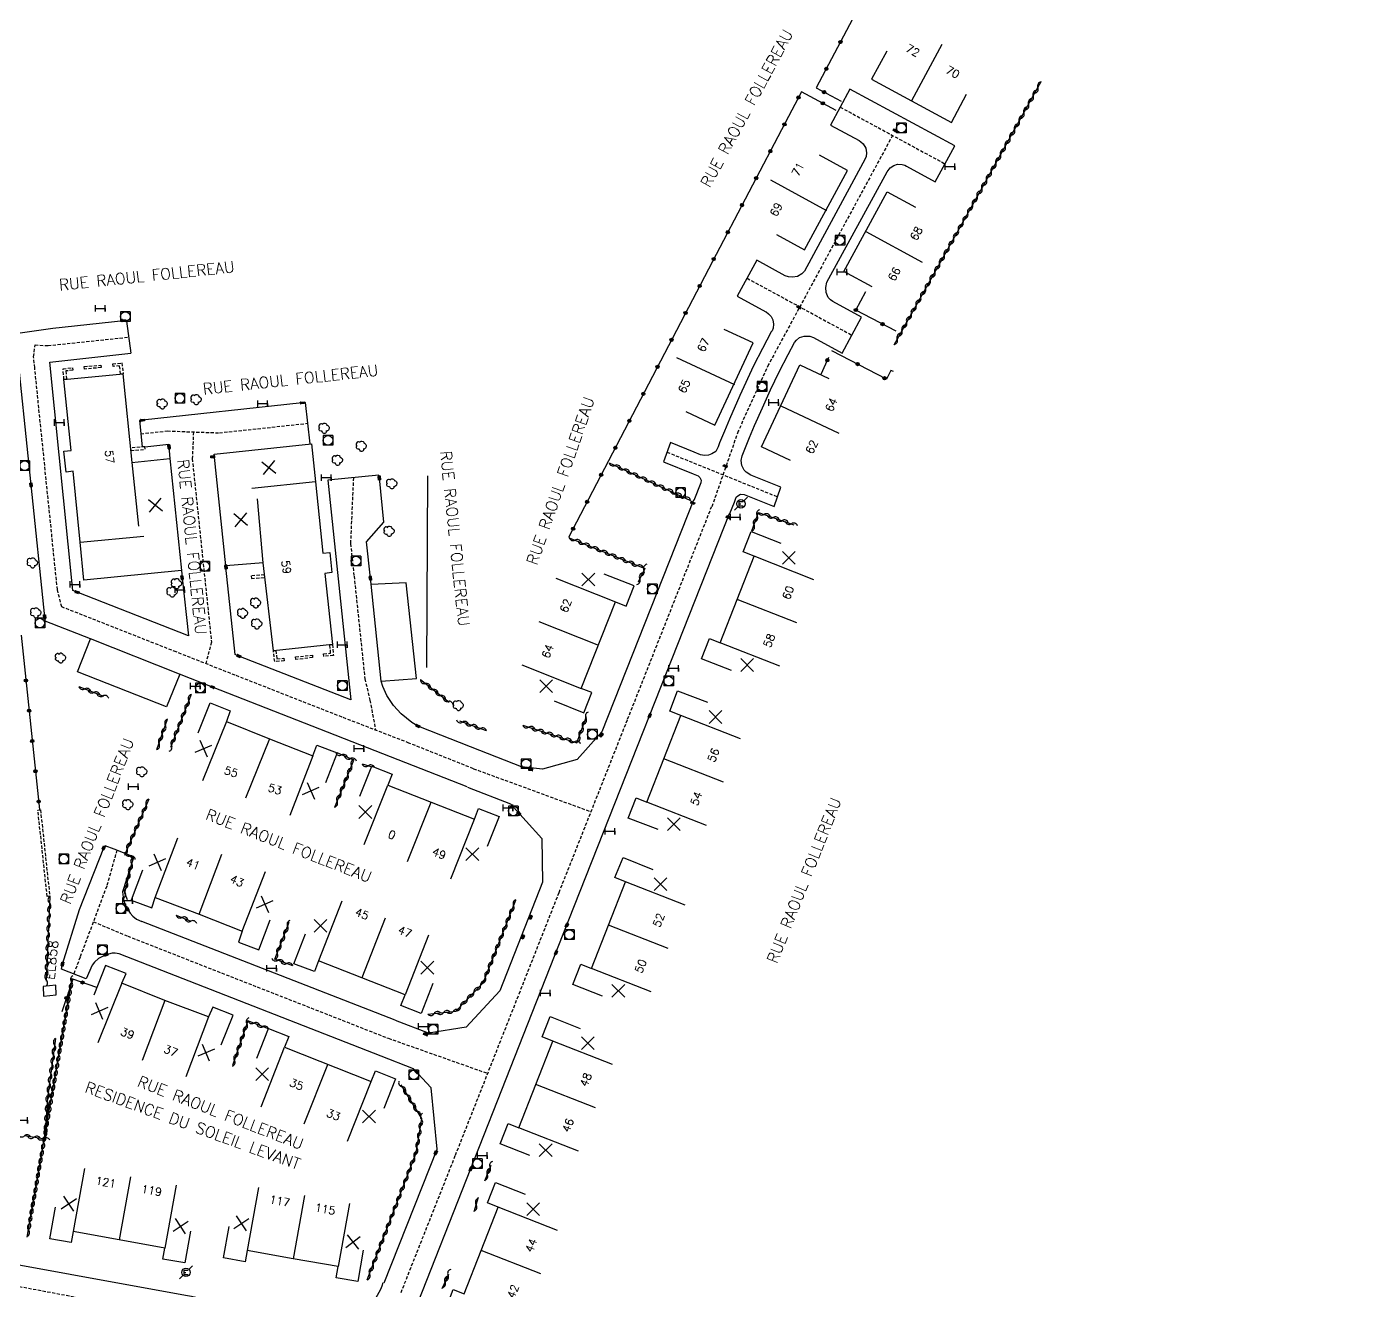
# Model space of a CAD drawing. Header units: millimetres. Extents: x 114000 to 119599, y 120000 to 124063.
# Drawn here: x 114793.5 to 115000, y 120103.7 to 120301.1 of the extents above; entities that cross this region are included whole.
import ezdxf
from ezdxf.enums import TextEntityAlignment as Align

# ---------------------------------------------------------------- set-up
doc = ezdxf.new("R2010")
doc.units = ezdxf.units.MM
doc.linetypes.add('DASHED', pattern=[0.75, 0.5, -0.25])
doc.layers.get('0').update_dxf_attribs({"linetype": 'CONTINUOUS'})
for name, color, linetype in [('W0001', 6, 'DASHED'), ('W0008', 7, 'CONTINUOUS'), ('W0100', 7, 'CONTINUOUS'), ('W0112', 1, 'DASHED'), ('W0300', 7, 'CONTINUOUS'), ('W0302', 3, 'CONTINUOUS'), ('W0310', 3, 'CONTINUOUS'), ('W0322', 7, 'CONTINUOUS'), ('W0400', 7, 'CONTINUOUS'), ('W0420', 7, 'CONTINUOUS'), ('W0471', 7, 'CONTINUOUS'), ('W0984', 7, 'CONTINUOUS'), ('W0989', 7, 'CONTINUOUS'), ('W0991', 7, 'CONTINUOUS'), ('W1102', 7, 'CONTINUOUS'), ('W1474', 7, 'CONTINUOUS')]:
    doc.layers.add(name, color=color, linetype=linetype)
doc.styles.get("Standard").update_dxf_attribs({"font": 'romans.shx', "width": 0.85})

# ---------------------------------------------------------------- blocks, each defined once
blk = doc.blocks.new('t310o')
at = {"color": 0, "linetype": 'Continuous'}
for centre, start, end in [((-0.5, 0.38), 216.8699, 323.1304), ((0.5, -0.37), 36.8699, 143.1303)]:
    blk.add_arc(centre, 0.625, start, end, dxfattribs=at)
blk = doc.blocks.new('t991o')
at = {"color": 0, "linetype": 'Continuous'}
for p, q in [((-1, 1), (1, -1)), ((-1, -1), (1, 1))]:
    blk.add_line(p, q, dxfattribs=at)
blk = doc.blocks.new('T420')
for p, q in [((0.75, 0.75), (-0.75, 0.75)), ((-0.75, 0.75), (-0.75, -0.75)), ((0.75, 0.75), (0.75, -0.75)), ((0.75, -0.75), (-0.75, -0.75))]:
    blk.add_line(p, q)
blk.add_ellipse((0, 0), major_axis=(-0.53, 0.53), ratio=1, start_param=3.926991, end_param=10.210176)
blk = doc.blocks.new('T400')
for p, q in [((-0.15, 0.3), (0.15, 0.3)), ((-0.15, -0.25), (-0.15, 0.3)), ((-0.15, 0.15), (0.15, 0.15)), ((-0.15, 0), (0.15, 0)), ((0.15, 0.3), (0.15, -0.25)), ((-0.15, -0.15), (0.15, -0.15)), ((-0.15, -0.25), (-0.15, -0.3)), ((-0.15, -0.3), (0.15, -0.3)), ((0.15, -0.3), (0.15, -0.25))]:
    blk.add_line(p, q)
blk = doc.blocks.new('T471')
for p, q in [((-0.333334, 0.333334), (-0.333334, -0.333334)), ((-0.333334, 0.333334), (0.333334, 0.333334)), ((-0.333334, 0), (0, 0)), ((0.500001, 0.500001), (1.000002, 1.000002)), ((-0.500001, -0.500001), (-1.000002, -1.000002)), ((-0.333334, -0.333334), (0.333334, -0.333334))]:
    blk.add_line(p, q)
blk.add_ellipse((0, 0), major_axis=(0.471405, 0.471405), ratio=1, start_param=5.4977871438, end_param=11.780972451)
blk = doc.blocks.new('t322o')
at = {"color": 0, "linetype": 'Continuous'}
for radius in [0.25, 0.15]:
    blk.add_circle((0, 0), radius, dxfattribs=at)
blk = doc.blocks.new('T300')
for p, q in [((-0.8, 0.51), (-0.86, 0.34)), ((-0.86, 0.34), (-0.86, 0.17)), ((-0.86, 0.17), (-0.74, 0.06)), ((-0.69, 0.63), (-0.8, 0.51)), ((-0.8, -0.06), (-0.74, 0.06)), ((-0.74, 0.06), (-0.69, 0.11)), ((-0.57, 0.69), (-0.69, 0.63)), ((-0.46, 0.69), (-0.57, 0.69)), ((-0.29, 0.63), (-0.46, 0.69)), ((-0.29, 0.63), (-0.17, 0.74)), ((-0.23, 0.57), (-0.29, 0.63)), ((-0.17, 0.74), (-0.06, 0.8)), ((-0.06, 0.8), (0.06, 0.8)), ((0.06, 0.8), (0.23, 0.74)), ((0.23, 0.74), (0.34, 0.63)), ((0.34, 0.63), (0.4, 0.51)), ((0.46, 0.46), (0.34, 0.46)), ((0.4, 0.51), (0.4, 0.46)), ((0.57, 0.4), (0.46, 0.46)), ((0.57, 0.4), (0.69, 0.29)), ((0.69, 0.29), (0.74, 0.17)), ((0.74, 0.06), (0.69, -0.17)), ((0.74, 0.17), (0.74, 0.06)), ((-0.8, -0.17), (-0.8, -0.06)), ((-0.8, -0.23), (-0.8, -0.17)), ((-0.74, -0.34), (-0.8, -0.23)), ((-0.69, -0.4), (-0.74, -0.34)), ((-0.51, -0.46), (-0.69, -0.4)), ((-0.4, -0.46), (-0.51, -0.46)), ((-0.4, -0.46), (-0.34, -0.46)), ((-0.34, -0.46), (-0.34, -0.4)), ((-0.34, -0.51), (-0.34, -0.46)), ((-0.29, -0.63), (-0.34, -0.51)), ((-0.17, -0.74), (-0.29, -0.63)), ((-0.06, -0.8), (-0.17, -0.74)), ((0.06, -0.8), (-0.06, -0.8)), ((0.17, -0.74), (0.06, -0.8)), ((0.23, -0.69), (0.17, -0.74)), ((0.29, -0.46), (0.23, -0.46)), ((0.29, -0.63), (0.23, -0.69)), ((0.46, -0.4), (0.29, -0.46)), ((0.34, -0.51), (0.29, -0.63)), ((0.34, -0.51), (0.34, -0.46)), ((0.57, -0.34), (0.46, -0.4)), ((0.63, -0.29), (0.57, -0.34)), ((0.69, -0.17), (0.63, -0.29))]:
    blk.add_line(p, q)
blk = doc.blocks.new('T1474')
at = {"color": 0, "linetype": 'Continuous', "flags": 128}
for points in [[(-0.75, -0.5), (-0.75, 0.5)], [(-0.75, 0), (0.75, 0)], [(0.75, 0), (0.75, -0.5), (0.75, 0.5)]]:
    blk.add_lwpolyline(points, dxfattribs=at)

msp = doc.modelspace()

# ---------------------------------------------------------------- linework, layer by layer
at = {"layer": 'W0001'}
for p, q in [((114920.59, 120288.48), (114936.97, 120279.62)), ((114906.06, 120261.75), (114922.41, 120252.87)), ((114893.54, 120234.6), (114910.83, 120227.62)), ((114863.31, 120185.17), (114881.68, 120178.45)), ((114850.03, 120143.07), (114865.55, 120137.58))]:
    msp.add_line(p, q, dxfattribs=at)
for points in [[(114928.78, 120284.05), (114909.41, 120248.28), (114904.66, 120237.86), (114900.54, 120226.02)], [(114863.31, 120185.17), (114853.25, 120189.17), (114842.79, 120193.22), (114826.1, 120199.76), (114816.9, 120203.39), (114801.56, 120209.43), (114799.02, 120210.43), (114798.33, 120213.13), (114794.79, 120247.77), (114794.62, 120249.48), (114794.85, 120251.34), (114796.87, 120251.23), (114809.46, 120252.55)], [(114811.36, 120237.48), (114815.52, 120237.9), (114823.64, 120237.61), (114837.44, 120239.1)], [(114819.58, 120237.76), (114819.4, 120233.56), (114822.4, 120204.91), (114821.5, 120201.57)], [(114844.56, 120230.59), (114844.11, 120220.3), (114844.67, 120215.24), (114846.35, 120199.22), (114847.15, 120195.87), (114848.02, 120191.2)], [(114852.01, 120103.36), (114860.51, 120124.82), (114870.46, 120150.02), (114876.7, 120165.85), (114887.4, 120192.89), (114900.52, 120226.06), (114900.52, 120226.06)], [(114807.63, 120172.47), (114806.03, 120166.8), (114801.87, 120155.73), (114800.9, 120153.13)], [(114803.95, 120161.27), (114809.31, 120159.02), (114849.99, 120143.08)]]:
    msp.add_lwpolyline(points, dxfattribs=at)
at = {"layer": 'W0001', "flags": 128}
msp.add_lwpolyline([(115000, 120031.26), (114920.1, 120055.95), (114846.94, 120090.58), (114837.7, 120094.31), (114815.76, 120099.88), (114733.92, 120115.22), (114725.67, 120117.89), (114709.25, 120123.22), (114647.65, 120158.97), (114548.78, 120218.75), (114530.64, 120233.44), (114519.08, 120249.68), (114548.57, 120231.36), (114548.57, 120231.36)], dxfattribs=at)
at = {"layer": 'W0008'}
msp.add_line((114851.08, 120145.88), (114811.53, 120161.3), dxfattribs=at)
for points in [[(114903.36, 120225), (114904.07, 120226.8), (114904.37, 120227.54), (114904.59, 120227.8), (114905.03, 120228.03), (114905.59, 120227.99), (114910.3, 120226.12), (114911.35, 120229.11), (114907.68, 120230.6), (114906.64, 120231.01), (114905.91, 120231.47), (114905.6, 120231.76), (114905.26, 120232.5), (114905.12, 120233.3), (114905.29, 120234.03), (114906.41, 120236.9), (114907.24, 120238.76), (114908.46, 120241.54), (114909.72, 120244.32), (114911.06, 120247.12), (114912.46, 120249.82), (114913.48, 120251.73), (114913.77, 120252.1), (114914.24, 120252.48), (114914.99, 120252.73), (114915.87, 120252.7), (114916.43, 120252.49), (114920.89, 120250.07), (114923.93, 120255.66), (114919.46, 120258.12), (114919.08, 120258.4), (114918.74, 120258.77), (114918.39, 120259.55), (114918.33, 120260.32), (114918.52, 120261.12), (114927.93, 120278.35), (114928.42, 120278.97), (114929, 120279.38), (114929.55, 120279.54), (114930.28, 120279.5), (114930.67, 120279.43), (114930.95, 120279.25), (114935.45, 120276.82), (114938.5, 120282.42), (114922.11, 120291.28), (114919.06, 120285.68), (114923.54, 120283.24), (114923.82, 120283.07), (114924.2, 120282.73), (114924.59, 120282.08), (114924.73, 120281.35), (114924.68, 120280.75), (114924.51, 120280.4), (114920.97, 120273.83), (114915, 120262.88), (114914.6, 120262.43), (114913.93, 120262.03), (114913.13, 120261.9), (114912.53, 120261.95), (114912.02, 120262.15), (114907.59, 120264.56), (114904.53, 120258.93), (114908.96, 120256.53), (114909.04, 120256.49), (114909.42, 120256.21), (114909.83, 120255.78), (114910.07, 120255.24), (114910.18, 120254.56), (114910.11, 120253.94), (114909.95, 120253.55), (114909.84, 120253.37), (114908.46, 120250.8), (114907.07, 120248.07), (114904.94, 120243.45), (114903.32, 120239.77), (114902.51, 120237.89), (114901.77, 120236.03), (114901.55, 120235.41), (114901.16, 120234.7), (114900.53, 120234.33), (114900.04, 120234.15), (114899.38, 120234.09), (114898.8, 120234.2), (114897.79, 120234.61), (114894.09, 120236.1), (114893, 120233.09), (114897.65, 120231.21), (114898.4, 120230.91), (114898.69, 120230.63), (114898.89, 120230.21), (114898.82, 120229.81), (114897.72, 120227.05)], [(114862.32, 120182.34), (114822.56, 120197.92), (114817.43, 120199.93), (114803.51, 120205.42), (114796.43, 120208.21), (114796.36, 120208.9), (114794.22, 120229.49), (114791.79, 120253.14), (114792.18, 120253.2), (114797.64, 120253.96), (114808.73, 120255.13), (114809.15, 120255.06), (114809.78, 120250.05)], [(114817.7, 120216.13), (114817.82, 120214.98), (114818.79, 120205.9), (114801.41, 120212.73), (114800.75, 120213.01), (114797.15, 120248.65), (114809.79, 120250.05)], [(114837.81, 120235.87), (114837.08, 120242.33), (114836.57, 120242.29), (114811.61, 120239.58), (114811.15, 120239.53), (114811.57, 120235.42)], [(114811.98, 120235.43), (114815.73, 120235.83), (114815.76, 120235.42), (114815.91, 120233.58)], [(114864.3, 120188), (114855.06, 120191.63), (114854.63, 120191.83), (114853.71, 120192.39), (114852.05, 120193.71), (114850.83, 120195.01), (114849.78, 120196.61), (114849.16, 120197.98), (114848.89, 120198.84), (114847.33, 120213.96), (114847.23, 120214.9), (114846.59, 120220.57), (114849.33, 120223.66), (114848.62, 120230.56), (114848.56, 120230.98), (114840.56, 120230.21), (114844.19, 120195.9), (114826.67, 120202.75), (114826.1, 120202.99), (114824.65, 120216.66)], [(114897.69, 120227.09), (114883.38, 120190.91), (114879.53, 120186.59), (114874.12, 120185.08), (114870.8, 120185.47), (114864.3, 120188)], [(114854.67, 120101.86), (114877.35, 120159.32), (114903.33, 120224.99)], [(114848.89, 120198.84), (114854.41, 120199.27), (114852.82, 120214.2), (114847.33, 120213.95)], [(114817.44, 120199.95), (114815.4, 120194.8), (114801.46, 120200.31), (114803.51, 120205.42)], [(114862.37, 120182.3), (114869.08, 120179.68), (114874.02, 120174.24), (114874.1, 120167.45), (114867.43, 120150.5), (114862.2, 120144.83), (114856.29, 120143.87), (114851.15, 120145.86)], [(114848.89, 120140.27), (114807.97, 120156.26), (114807.34, 120156.36), (114806.87, 120156.35), (114806.32, 120156.23), (114805.91, 120156.1), (114805.38, 120155.84), (114804.78, 120155.51), (114804.12, 120154.95), (114803.78, 120154.48), (114802.82, 120152.37), (114798.99, 120153.88), (114799.12, 120154.66), (114801.8, 120163.16), (114805.57, 120172.81), (114805.73, 120173.16), (114807.17, 120172.64), (114808.09, 120172.3), (114810.25, 120171.41), (114808.49, 120165.96), (114808.59, 120165.1), (114808.7, 120164.53), (114809, 120163.69), (114809.26, 120163.24), (114809.72, 120162.61), (114810.11, 120162.16), (114810.71, 120161.69), (114811.53, 120161.3)], [(114849.35, 120104.86), (114857.65, 120125.77), (114856.7, 120135.34), (114853.95, 120138.31), (114848.89, 120140.27)]]:
    msp.add_lwpolyline(points, dxfattribs=at)
at = {"layer": 'W0008', "flags": 128}
msp.add_lwpolyline([(114727.65, 120139.22), (114728.99, 120125.48, 0.1284), (114730.34, 120121.57, 0.136), (114733.89, 120118.94, 0.0411), (114739.41, 120117.45), (114741.06, 120117.05), (114764.8, 120112.67), (114818.32, 120102.96, -0.0177), (114825.85, 120101.27, -0.0061), (114837.78, 120098.01, 0.0885), (114842.8, 120098.19, 0.1355), (114846.78, 120100.74, 0.0911), (114849.04, 120104.41), (114849.24, 120104.92)], format="xyb", dxfattribs=at)
at = {"layer": 'W0100'}
for points in [[(114927.86, 120297.22), (114925.49, 120292.82), (114931.72, 120289.46), (114937.96, 120286.09), (114940.33, 120290.49)], [(114910.64, 120268.58), (114915.04, 120266.19), (114921.76, 120278.59), (114917.37, 120280.97)], [(114925.57, 120260.42), (114921.18, 120262.81), (114927.95, 120275.26), (114932.34, 120272.87)], [(114896.48, 120240.92), (114901.02, 120238.81), (114906.99, 120251.64), (114902.46, 120253.75)], [(114912.85, 120233.31), (114908.32, 120235.43), (114914.29, 120248.21), (114918.82, 120246.1)], [(114808.55, 120246.84), (114809.97, 120232.99), (114815.9, 120233.59), (114817.7, 120216.13), (114802.48, 120214.61), (114801.91, 120220.52), (114800.78, 120231.63), (114799.68, 120231.49), (114799.34, 120234.77), (114800.47, 120234.85), (114799.36, 120245.94), (114808.61, 120246.84)], [(114838, 120235.89), (114838.63, 120229.95), (114839.77, 120218.84), (114840.89, 120218.93), (114841.22, 120215.78), (114840.13, 120215.65), (114841.29, 120204.56), (114832.07, 120203.57), (114830.45, 120217.32), (114824.65, 120216.82), (114822.81, 120234.26), (114838.01, 120235.89)], [(114903.6, 120200.51), (114898.94, 120202.32), (114900.18, 120205.48), (114901.85, 120204.81), (114907.17, 120218.34), (114905.45, 120219.03), (114906.67, 120222.2), (114911.33, 120220.4)], [(114875.92, 120195.75), (114880.57, 120193.91), (114881.81, 120197.06), (114880.15, 120197.71), (114885.5, 120211.22), (114887.16, 120210.57), (114888.4, 120213.71), (114883.75, 120215.55)], [(114892.15, 120175.65), (114887.49, 120177.46), (114888.72, 120180.62), (114890.4, 120179.95), (114895.71, 120193.48), (114893.99, 120194.17), (114895.21, 120197.33), (114899.88, 120195.53)], [(114820.34, 120190.78), (114822.2, 120195.43), (114825.32, 120194.18), (114824.73, 120192.54), (114831.46, 120189.83), (114838.25, 120187.19), (114838.88, 120188.84), (114842.02, 120187.62), (114840.2, 120182.96)], [(114845.59, 120180.9), (114847.43, 120185.55), (114850.61, 120184.29), (114849.95, 120182.62), (114863.46, 120177.28), (114864.12, 120178.95), (114867.31, 120177.69), (114865.48, 120173.04)], [(114883.47, 120149.64), (114878.82, 120151.49), (114880.09, 120154.65), (114881.76, 120153.99), (114887.08, 120167.51), (114885.42, 120168.17), (114886.68, 120171.32), (114891.32, 120169.45)], [(114811.65, 120169.31), (114809.88, 120164.63), (114813.08, 120163.42), (114813.62, 120165.04), (114820.46, 120162.45), (114827.21, 120159.8), (114826.61, 120158.1), (114829.79, 120156.88), (114831.59, 120161.54)], [(114856.98, 120151.62), (114855.16, 120146.96), (114852, 120148.19), (114852.66, 120149.87), (114839.12, 120155.15), (114838.47, 120153.48), (114835.28, 120154.72), (114837.1, 120159.38)], [(114823.9, 120142.03), (114825.79, 120146.66), (114822.62, 120147.95), (114821.93, 120146.4), (114815.1, 120148.96), (114808.38, 120151.65), (114809.06, 120153.2), (114805.84, 120154.46), (114804.01, 120149.81)], [(114872.11, 120124.75), (114867.47, 120126.6), (114868.73, 120129.77), (114870.41, 120129.1), (114875.72, 120142.63), (114874.05, 120143.29), (114875.32, 120146.47), (114879.96, 120144.62)], [(114829.47, 120139.96), (114831.32, 120144.6), (114834.49, 120143.34), (114833.83, 120141.67), (114847.34, 120136.32), (114848, 120137.99), (114851.16, 120136.74), (114849.32, 120132.09)], [(114863.6, 120098.85), (114858.94, 120100.67), (114860.17, 120103.84), (114861.85, 120103.19), (114867.16, 120116.72), (114865.5, 120117.38), (114866.76, 120120.56), (114871.41, 120118.71)]]:
    msp.add_lwpolyline(points, dxfattribs=at)
at = {"layer": 'W0100', "flags": 128}
for points in [[(114798.16, 120149.83), (114798.09, 120151.35), (114796.1, 120151.15), (114796.16, 120149.63), (114798.16, 120149.83), (114798.16, 120149.83)], [(114819.12, 120112.93), (114818.23, 120108.01), (114814.81, 120108.6), (114815.11, 120110.29), (114807.98, 120111.58), (114800.79, 120112.88), (114800.48, 120111.17), (114797.14, 120111.77), (114798.03, 120116.69), (114798.03, 120116.69)], [(114846.11, 120109.99), (114845.24, 120105.07), (114841.88, 120105.65), (114842.19, 120107.41), (114835.18, 120108.65), (114827.98, 120109.92), (114827.67, 120108.18), (114824.3, 120108.78), (114825.17, 120113.7), (114825.17, 120113.7)]]:
    msp.add_lwpolyline(points, dxfattribs=at)
at = {"layer": 'W0112'}
for p, q in [((114799.22, 120247.63), (114800.7, 120247.78)), ((114799.36, 120245.94), (114799.22, 120247.63)), ((114802.52, 120247.96), (114805.13, 120248.18)), ((114805.13, 120248.18), (114805.17, 120247.79)), ((114806.99, 120248.38), (114808.39, 120248.52)), ((114808.39, 120248.52), (114808.61, 120246.84)), ((114811.99, 120235.45), (114809.77, 120235.23)), ((114809.77, 120235.23), (114809.81, 120234.83)), ((114828.64, 120214.87), (114830.71, 120215.04)), ((114830.71, 120215.04), (114830.68, 120215.44)), ((114841.29, 120204.56), (114841.44, 120202.86)), ((114832.27, 120201.88), (114832.07, 120203.57)), ((114833.76, 120202.01), (114832.27, 120201.88)), ((114835.58, 120202.21), (114835.54, 120202.61)), ((114838.2, 120202.52), (114835.58, 120202.21)), ((114841.44, 120202.86), (114839.95, 120202.7)), ((114795.69, 120178.74), (114797.14, 120165.26)), ((114797.14, 120165.26), (114796.74, 120165.22))]:
    msp.add_line(p, q, dxfattribs=at)
for points in [[(114799.65, 120247.27), (114799.75, 120245.97), (114799.36, 120245.94)], [(114800.7, 120247.78), (114800.74, 120247.38), (114799.65, 120247.27)], [(114805.17, 120247.79), (114802.56, 120247.57), (114802.52, 120247.96)], [(114808.05, 120248.08), (114807.03, 120247.99), (114806.99, 120248.38)], [(114808.61, 120246.84), (114808.21, 120246.79), (114808.05, 120248.08)], [(114809.81, 120234.83), (114812.02, 120235.05), (114811.99, 120235.45)], [(114830.68, 120215.44), (114828.61, 120215.27), (114828.64, 120214.87)], [(114841.01, 120203.21), (114840.89, 120204.52), (114841.29, 120204.56)], [(114832.07, 120203.57), (114832.46, 120203.62), (114832.62, 120202.32)], [(114832.62, 120202.32), (114833.72, 120202.41), (114833.76, 120202.01)], [(114835.54, 120202.61), (114838.16, 120202.91), (114838.2, 120202.52)], [(114839.95, 120202.7), (114839.91, 120203.1), (114841.01, 120203.21)], [(114796.74, 120165.22), (114795.29, 120178.7), (114795.69, 120178.74)]]:
    msp.add_lwpolyline(points, dxfattribs=at)
at = {"layer": 'W0302'}
msp.add_line((114856.06, 120200.99), (114856.21, 120230.9), dxfattribs=at)
at = {"layer": 'W0310'}
for p, q in [((114884.52, 120232.93), (114897.22, 120227.07)), ((114801.69, 120197.98), (114805.56, 120196.47)), ((114855.03, 120199.07), (114859.55, 120195.53)), ((114819.21, 120196.74), (114816, 120188.45)), ((114813.88, 120188.16), (114815.54, 120192.9)), ((114865.38, 120191.1), (114861.19, 120192.6)), ((114845.93, 120185.9), (114847.49, 120185.47)), ((114797.13, 120165.19), (114796.56, 120151.97)), ((114816.87, 120162.32), (114819.2, 120161.34)), ((114793.62, 120112), (114800.66, 120152.4)), ((114866.03, 120123.18), (114865.02, 120120.77)), ((114864.06, 120118.19), (114863.4, 120115.99)), ((114859.4, 120106.18), (114858.38, 120103.97))]:
    msp.add_line(p, q, dxfattribs=at)
for points in [[(114951.96, 120292.41), (114943.31, 120276.88), (114942.25, 120274.99), (114928.96, 120251.3)], [(114906.79, 120222.31), (114907.83, 120225.19), (114913.38, 120223.27)], [(114878.26, 120221.24), (114890.06, 120216.42), (114889.02, 120214.29)], [(114871.01, 120191.94), (114879.49, 120189.23), (114881, 120193.34)], [(114841.65, 120179.16), (114844.63, 120186.52), (114842.02, 120187.62)], [(114812.61, 120180.42), (114808.96, 120172.03), (114810.12, 120171.22), (114808.81, 120165.78), (114809.24, 120164.74)], [(114856.18, 120146.81), (114860.57, 120147.31), (114864.82, 120151.72), (114869.92, 120164.62)], [(114835.1, 120154.4), (114832.29, 120155.42), (114834.55, 120161.18)], [(114831.33, 120144.52), (114828.1, 120145.81), (114825.7, 120138.84)], [(114798.02, 120143.02), (114796.78, 120133.77), (114796.38, 120127.34), (114793.2, 120127.84)], [(114846.74, 120105.35), (114854.36, 120125.2), (114855.24, 120130.52), (114852.03, 120135.81)]]:
    msp.add_lwpolyline(points, dxfattribs=at)
at = {"layer": 'W0322'}
for p, q in [((114917.61, 120246.79), (114918.81, 120249.43)), ((114792.67, 120206.03), (114795.53, 120178.79))]:
    msp.add_line(p, q, dxfattribs=at)
for points in [[(114923.96, 120304.95), (114916.87, 120291.48), (114920.76, 120289.39)], [(114919.99, 120287.96), (114914.53, 120290.84), (114912.01, 120286.02), (114900.64, 120264.37), (114878.17, 120221.28)], [(114929.32, 120253.49), (114923.02, 120256.79), (114924.6, 120259.68)], [(114928.95, 120247.18), (114928.52, 120247.37), (114927.84, 120245.98), (114919.3, 120250.43)], [(114804.51, 120151.01), (114800.72, 120152.31), (114799.05, 120147.2)]]:
    msp.add_lwpolyline(points, dxfattribs=at)
at = {"layer": 'W1102'}
for p, q in [((114936.47, 120298.26), (114931.72, 120289.46)), ((114909.69, 120277.1), (114918.48, 120272.33)), ((114933.43, 120264.19), (114924.65, 120268.98)), ((114895.02, 120249.38), (114904.08, 120245.16)), ((114920.45, 120237.53), (114911.38, 120241.76)), ((114809.97, 120232.99), (114810.98, 120223.04)), ((114838.63, 120229.95), (114828.68, 120228.9)), ((114830.45, 120217.32), (114829.59, 120227.28)), ((114801.91, 120220.52), (114811.86, 120221.49)), ((114916.48, 120214.68), (114907.17, 120218.34)), ((114876.2, 120214.9), (114885.5, 120211.22)), ((114913.82, 120207.92), (114904.51, 120211.58)), ((114873.53, 120208.15), (114882.83, 120204.47)), ((114911.16, 120201.16), (114901.85, 120204.81)), ((114870.86, 120201.39), (114880.15, 120197.71)), ((114824.73, 120192.54), (114820.99, 120183.27)), ((114905.02, 120189.82), (114895.71, 120193.48)), ((114831.46, 120189.83), (114827.73, 120180.55)), ((114838.25, 120187.19), (114834.62, 120177.87)), ((114902.36, 120183.06), (114893.06, 120186.72)), ((114846.27, 120173.32), (114849.95, 120182.62)), ((114853.03, 120170.65), (114856.7, 120179.95)), ((114899.71, 120176.3), (114890.4, 120179.95)), ((114859.78, 120167.98), (114863.46, 120177.28)), ((114813.62, 120165.04), (114817.17, 120174.39)), ((114820.46, 120162.45), (114824, 120171.8)), ((114827.21, 120159.8), (114830.86, 120169.12)), ((114896.39, 120163.85), (114887.08, 120167.51)), ((114842.76, 120164.47), (114839.12, 120155.15)), ((114849.53, 120161.82), (114845.89, 120152.51)), ((114893.73, 120157.09), (114884.42, 120160.75)), ((114856.29, 120159.18), (114852.66, 120149.87)), ((114891.07, 120150.33), (114881.76, 120153.99)), ((114808.38, 120151.65), (114804.67, 120142.36)), ((114815.1, 120148.96), (114811.59, 120139.6)), ((114821.93, 120146.4), (114818.41, 120137.03)), ((114885.03, 120138.97), (114875.72, 120142.63)), ((114830.15, 120132.37), (114833.83, 120141.67)), ((114836.9, 120129.7), (114840.59, 120138.99)), ((114843.65, 120127.02), (114847.34, 120136.32)), ((114882.37, 120132.21), (114873.06, 120135.87)), ((114879.71, 120125.45), (114870.41, 120129.1)), ((114802.57, 120122.72), (114800.79, 120112.88)), ((114809.76, 120121.42), (114807.98, 120111.58)), ((114816.89, 120120.13), (114815.11, 120110.29)), ((114829.76, 120119.76), (114827.98, 120109.92)), ((114836.92, 120118.5), (114835.18, 120108.65)), ((114843.97, 120117.25), (114842.19, 120107.41)), ((114876.47, 120113.06), (114867.16, 120116.72)), ((114873.82, 120106.3), (114864.51, 120109.95))]:
    msp.add_line(p, q, dxfattribs=at)

# ---------------------------------------------------------------- block references
at = {"layer": 'W0300'}
for p in [(114820.03, 120242.79), (114814.74, 120242.11), (114840.03, 120238.31), (114845.84, 120235.51), (114842.1, 120233.31), (114850.6, 120229.65), (114850.17, 120222.22), (114794.47, 120217.3), (114816.96, 120214.05), (114816.28, 120212.74), (114795, 120209.49), (114827.3, 120209.41), (114829.33, 120211.04), (114829.5, 120207.77), (114798.86, 120202.44), (114860.99, 120195.02), (114811.55, 120184.67), (114809.37, 120179.54)]:
    msp.add_blockref('T300', p, dxfattribs=at)
at = {"layer": 'W0310'}
for p, rotation in [((114950.74, 120290.23), 240.9054100967637), ((114951.48, 120291.54), 240.9054100967637), ((114949.29, 120287.61), 240.9054100967637), ((114950.02, 120288.92), 240.9054100967637), ((114948.56, 120286.3), 240.9054100967637), ((114947.1, 120283.68), 240.9054100967637), ((114947.83, 120284.99), 240.9054100967637), ((114946.37, 120282.37), 240.9054100967637), ((114944.91, 120279.74), 240.9054100967637), ((114945.64, 120281.05), 240.9054100967637), ((114944.18, 120278.43), 240.9054100967637), ((114942.72, 120275.82), 240.6451241514781), ((114943.45, 120277.12), 240.9054100967637), ((114941.25, 120273.2), 240.6941030751788), ((114941.98, 120274.51), 240.6941030751788), ((114940.51, 120271.89), 240.6941030751788), ((114939.05, 120269.27), 240.6941030751788), ((114939.78, 120270.58), 240.6941030751788), ((114938.31, 120267.97), 240.6941030751788), ((114936.84, 120265.35), 240.6941030751788), ((114937.58, 120266.66), 240.6941030751788), ((114936.11, 120264.04), 240.6941030751788), ((114934.64, 120261.43), 240.6941030751788), ((114935.38, 120262.74), 240.6941030751788), ((114933.17, 120258.81), 240.6941030751788), ((114933.91, 120260.12), 240.6941030751788), ((114932.44, 120257.5), 240.6941030751788), ((114930.97, 120254.89), 240.6941030751788), ((114931.7, 120256.2), 240.6941030751788), ((114930.24, 120253.58), 240.6941030751788), ((114929.5, 120252.27), 240.6941030751788), ((114885.42, 120232.51), 335.2424503594409), ((114886.79, 120231.88), 335.2424503594409), ((114888.15, 120231.26), 335.2424503594409), ((114889.51, 120230.63), 335.2424503594409), ((114890.87, 120230), 335.2424503594409), ((114892.24, 120229.37), 335.2424503594409), ((114893.6, 120228.74), 335.2424503594409), ((114894.96, 120228.12), 335.2424503594409), ((114896.32, 120227.49), 335.2424503594409), ((114907.64, 120224.66), 70.06957199562177), ((114908.72, 120224.88), 340.89479383177), ((114910.13, 120224.39), 340.89479383177), ((114907.13, 120223.25), 70.06957199562177), ((114911.55, 120223.9), 340.89479383177), ((114912.97, 120223.41), 340.89479383177), ((114879.19, 120220.86), 337.7776571469373), ((114880.58, 120220.29), 337.7776571469373), ((114881.97, 120219.73), 337.7776571469373), ((114883.36, 120219.16), 337.7776571469373), ((114884.74, 120218.59), 337.7776571469373), ((114886.13, 120218.02), 337.7776571469373), ((114887.52, 120217.46), 337.7776571469373), ((114888.91, 120216.89), 337.7776571469373), ((114889.94, 120216.19), 244.051122911516), ((114889.29, 120214.84), 244.051122911516), ((114802.62, 120197.62), 338.6924540260163), ((114855.82, 120198.45), 321.9620561543765), ((114857, 120197.52), 321.9620561543765), ((114804.02, 120197.07), 338.6924540260163), ((114805.41, 120196.52), 338.6924540260163), ((114818.85, 120195.81), 248.8269255432151), ((114858.18, 120196.6), 321.9620561543765), ((114859.36, 120195.68), 321.9620561543765), ((114817.77, 120193.01), 248.8269255432151), ((114818.31, 120194.41), 248.8269255432151), ((114880.9, 120193.07), 69.86708662926038), ((114814.7, 120190.52), 70.7066296863451), ((114815.2, 120191.93), 70.7066296863451), ((114817.22, 120191.61), 248.8269255432151), ((114861.61, 120192.45), 160.2811530927414), ((114863.02, 120191.95), 160.2811530927414), ((114864.43, 120191.44), 160.2811530927414), ((114871.96, 120191.64), 342.2892267965138), ((114873.39, 120191.18), 342.2892267965138), ((114880.39, 120191.67), 69.86708662926038), ((114814.21, 120189.1), 70.7066296863451), ((114816.14, 120188.82), 248.8269255432151), ((114816.68, 120190.22), 248.8269255432151), ((114874.82, 120190.73), 342.2892267965138), ((114876.25, 120190.27), 342.2892267965138), ((114877.68, 120189.81), 342.2892267965138), ((114879.1, 120189.36), 342.2892267965138), ((114879.87, 120190.26), 69.86708662926038), ((114842.73, 120187.32), 157.2804937093085), ((114844.11, 120186.74), 157.2804937093085), ((114843.71, 120184.26), 67.96290746267144), ((114844.27, 120185.65), 67.96290746267144), ((114846.9, 120185.63), 344.3714321691658), ((114843.15, 120182.87), 67.96290746267144), ((114842.59, 120181.48), 67.96290746267144), ((114811.62, 120178.13), 246.4553496274214), ((114812.21, 120179.5), 246.4553496274214), ((114842.02, 120180.09), 67.96290746267144), ((114811.02, 120176.75), 246.4553496274214), ((114809.82, 120174), 246.4553496274214), ((114810.42, 120175.38), 246.4553496274214), ((114809.22, 120172.63), 246.4553496274214), ((114809.66, 120171.54), 325.0574869643157), ((114809.91, 120170.31), 256.4330356168839), ((114809.55, 120168.86), 256.4330356168839), ((114808.85, 120165.94), 256.4330356168839), ((114809.2, 120167.4), 256.4330356168839), ((114797.08, 120164.2), 267.566006048072), ((114869.59, 120163.77), 68.4272387209412), ((114797.02, 120162.7), 267.566006048072), ((114869.03, 120162.37), 68.4272387209412), ((114796.89, 120159.7), 267.566006048072), ((114796.96, 120161.2), 267.566006048072), ((114817.79, 120161.93), 337.2599290537659), ((114819.18, 120161.35), 337.2599290537659), ((114834.3, 120160.54), 68.55600634683611), ((114867.93, 120159.58), 68.4272387209412), ((114868.48, 120160.98), 68.4272387209412), ((114796.83, 120158.2), 267.566006048072), ((114833.21, 120157.75), 68.55600634683611), ((114833.76, 120159.15), 68.55600634683611), ((114867.38, 120158.19), 68.4272387209412), ((114796.76, 120156.7), 267.566006048072), ((114832.66, 120156.36), 68.55600634683611), ((114866.28, 120155.4), 68.4272387209412), ((114866.83, 120156.79), 68.4272387209412), ((114796.64, 120153.7), 267.566006048072), ((114796.7, 120155.2), 267.566006048072), ((114832.75, 120155.25), 160.0020541696006), ((114834.16, 120154.74), 160.0020541696006), ((114865.73, 120154), 68.4272387209412), ((114796.57, 120152.21), 267.566006048072), ((114800.56, 120151.82), 80.11638174089973), ((114865.17, 120152.61), 68.4272387209412), ((114800.16, 120149.55), 80.11638174089973), ((114800.36, 120150.69), 80.11638174089973), ((114863.4, 120150.25), 46.03164651672457), ((114864.44, 120151.33), 46.03164651672457), ((114799.77, 120147.27), 80.11638174089973), ((114799.96, 120148.41), 80.11638174089973), ((114861.32, 120148.09), 46.03164651672457), ((114862.36, 120149.17), 46.03164651672457), ((114799.57, 120146.13), 80.11638174089973), ((114827.93, 120145.32), 251.0493673117091), ((114829.01, 120145.45), 158.1466679431546), ((114857.17, 120146.92), 6.570598615263544), ((114858.66, 120147.09), 6.570598615263544), ((114860.15, 120147.27), 6.570598615263544), ((114799.17, 120143.86), 80.11638174089973), ((114799.37, 120145), 80.11638174089973), ((114827.44, 120143.91), 251.0493673117091), ((114830.4, 120144.89), 158.1466679431546), ((114797.88, 120142.03), 262.3708704729816), ((114798.77, 120141.58), 80.11638174089973), ((114798.97, 120142.72), 80.11638174089973), ((114826.47, 120141.07), 251.0493673117091), ((114826.96, 120142.49), 251.0493673117091), ((114797.49, 120139.06), 262.3708704729816), ((114797.68, 120140.55), 262.3708704729816), ((114798.38, 120139.31), 80.11638174089973), ((114798.58, 120140.44), 80.11638174089973), ((114825.98, 120139.65), 251.0493673117091), ((114797.29, 120137.57), 262.3708704729816), ((114797.98, 120137.03), 80.11638174089973), ((114798.18, 120138.17), 80.11638174089973), ((114797.09, 120136.09), 262.3708704729816), ((114797.58, 120134.76), 80.11638174089973), ((114797.78, 120135.89), 80.11638174089973), ((114852.2, 120135.52), 121.3193785433045), ((114796.74, 120133.11), 266.4607126183703), ((114796.89, 120134.6), 262.3708704729816), ((114797.39, 120133.62), 80.11638174089973), ((114852.98, 120134.24), 121.3193785433045), ((114853.76, 120132.96), 121.3193785433045), ((114796.64, 120131.61), 266.4607126183703), ((114796.99, 120131.34), 80.11638174089973), ((114797.19, 120132.48), 80.11638174089973), ((114854.54, 120131.67), 121.3193785433045), ((114796.46, 120128.62), 266.4607126183703), ((114796.59, 120129.07), 80.11638174089973), ((114796.55, 120130.11), 266.4607126183703), ((114796.79, 120130.2), 80.11638174089973), ((114854.97, 120128.89), 80.55860016936525), ((114855.22, 120130.37), 80.55860016936525), ((114793.2, 120127.84), 171.0524096375748), ((114794.68, 120127.61), 171.0524096375748), ((114796.16, 120127.37), 171.0524096375748), ((114796.2, 120126.79), 80.11638174089973), ((114796.39, 120127.93), 80.11638174089973), ((114854.73, 120127.41), 80.55860016936525), ((114795.8, 120124.51), 80.11638174089973), ((114796, 120125.65), 80.11638174089973), ((114854.09, 120124.49), 69.00480339072432), ((114854.48, 120125.93), 80.55860016936525), ((114795.6, 120123.38), 80.11638174089973), ((114853.55, 120123.09), 69.00480339072432), ((114865.91, 120122.9), 247.2466050960704), ((114795.21, 120121.1), 80.11638174089973), ((114795.4, 120122.24), 80.11638174089973), ((114852.48, 120120.29), 69.00480339072432), ((114853.01, 120121.69), 69.00480339072432), ((114865.47, 120121.84), 247.2466050960704), ((114794.81, 120118.83), 80.11638174089973), ((114795.01, 120119.96), 80.11638174089973), ((114851.94, 120118.89), 69.00480339072432), ((114794.41, 120116.55), 80.11638174089973), ((114794.61, 120117.69), 80.11638174089973), ((114851.4, 120117.49), 69.00480339072432), ((114863.73, 120117.09), 253.216372533544), ((114794.02, 120114.27), 80.11638174089973), ((114794.21, 120115.41), 80.11638174089973), ((114850.33, 120114.69), 69.00480339072432), ((114850.86, 120116.09), 69.00480339072432), ((114793.82, 120113.14), 80.11638174089973), ((114849.79, 120113.29), 69.00480339072432), ((114848.71, 120110.49), 69.00480339072432), ((114849.25, 120111.89), 69.00480339072432), ((114848.18, 120109.09), 69.00480339072432), ((114847.1, 120106.29), 69.00480339072432), ((114847.64, 120107.69), 69.00480339072432), ((114859.35, 120106.07), 245.222229691479), ((114858.87, 120105.02), 245.222229691479)]:
    msp.add_blockref('t310o', p, dxfattribs=dict(at, rotation=rotation))
at = {"layer": 'W0322'}
for p, rotation in [((114920.64, 120298.65), 242.2360663696437), ((114918.43, 120294.45), 242.2360663696437), ((114918.09, 120290.82), 331.7634119731296), ((114914.09, 120289.99), 242.4113775244361), ((114917.88, 120289.07), 152.1432169347402), ((114911.89, 120285.78), 242.2888161706992), ((114909.68, 120281.58), 242.2888161706992), ((114907.47, 120277.37), 242.2888161706992), ((114905.26, 120273.17), 242.2888161706992), ((114903.05, 120268.96), 242.2888161706992), ((114900.84, 120264.76), 242.2888161706992), ((114898.65, 120260.54), 242.4595915984491), ((114896.45, 120256.33), 242.4595915984491), ((114923.03, 120256.8), 61.46019162775476), ((114927.22, 120254.59), 152.3749804723825), ((114894.25, 120252.12), 242.4595915984491), ((114892.06, 120247.91), 242.4595915984491), ((114918.59, 120248.95), 65.54127312750725), ((114923.32, 120248.34), 152.4424060992848), ((114927.53, 120246.14), 152.4424060992848), ((114889.86, 120243.7), 242.4595915984491), ((114887.66, 120239.49), 242.4595915984491), ((114885.47, 120235.27), 242.4595915984491), ((114883.27, 120231.06), 242.4595915984491), ((114881.08, 120226.85), 242.4595915984491), ((114878.88, 120222.64), 242.4595915984491), ((114793.41, 120198.94), 275.9980572249398), ((114793.91, 120194.22), 275.9980572249398), ((114794.4, 120189.49), 275.9980572249398), ((114794.9, 120184.77), 275.9980572249398), ((114795.4, 120180.04), 275.9980572249398), ((114802.26, 120151.78), 161.0902894481395), ((114799.75, 120149.35), 251.9388167168814)]:
    msp.add_blockref('t322o', p, dxfattribs=dict(at, rotation=rotation))
at = {"layer": 'W0400'}
for p, rotation in [((114929.2, 120284.79), 61.77559121729838), ((114914.18, 120257.21), 60.46962844294358), ((114808.73, 120255.13), 263.1865568373797), ((114836.57, 120242.29), 275.3856431236725), ((114811.61, 120239.58), 276.1941990012865), ((114815.76, 120235.42), 4.309486757378735), ((114822.62, 120233.87), 90), ((114848.62, 120230.56), 185.9417215243863), ((114902.67, 120232.43), 68.80606535923859), ((114794.22, 120229.49), 5.92990709656018), ((114897.57, 120226.66), 248.3394453478412), ((114903.14, 120224.44), 68.43704802317782), ((114824.65, 120216.66), 186.0439329690518), ((114817.82, 120214.98), 5.982765310450712), ((114847.23, 120214.9), 186.0651181125209), ((114801.41, 120212.73), 248.5465432343607), ((114796.36, 120208.9), 5.729575015756411), ((114826.67, 120202.75), 248.6445446090348), ((114822.56, 120197.92), 68.59182782828843), ((114890.85, 120193.43), 157.9842117474588), ((114854.63, 120191.83), 245.4162728728438), ((114883.31, 120190.39), 138.8252689309065), ((114872.26, 120185), 83.70703849835635), ((114870.41, 120178.2), 41.47664621231782), ((114805.57, 120172.81), 338.6795234239998), ((114809.26, 120163.24), 210.7431175139692), ((114872.26, 120161.95), 158.3787344787296), ((114877.91, 120160.73), 158.4413583404923), ((114871.06, 120158.89), 158.0586768990171), ((114876.21, 120156.43), 158.4465111144879), ((114799.12, 120154.66), 350.4333731324431), ((114805.91, 120156.1), 108.6676452576535), ((114855.87, 120143.7), 69.07853274380238), ((114854.4, 120137.83), 42.69471645390108), ((114857.43, 120125.22), 337.852569990748), ((114862.88, 120122.66), 157.9407611470899)]:
    msp.add_blockref('T400', p, dxfattribs=dict(at, rotation=rotation))
at = {"layer": 'W0420'}
for p in [(114930.15, 120285.21), (114920.55, 120267.69), (114808.95, 120255.77), (114908.38, 120244.9), (114908.37, 120244.79), (114817.46, 120243.01), (114840.6, 120236.43), (114793.23, 120232.49), (114895.66, 120228.28), (114844.96, 120217.6), (114821.36, 120216.76), (114891.27, 120213.23), (114795.6, 120207.9), (114820.64, 120197.77), (114842.85, 120198.14), (114893.81, 120198.84), (114881.88, 120190.52), (114871.54, 120185.93), (114869.54, 120178.57), (114799.34, 120171.06), (114808.24, 120163.31), (114878.3, 120159.24), (114805.37, 120156.88), (114857.03, 120144.47), (114854, 120137.36), (114863.94, 120123.48)]:
    msp.add_blockref('T420', p, dxfattribs=at)
at = {"layer": 'W0471'}
for p in [(114905.1, 120226.54), (114818.42, 120106.52)]:
    msp.add_blockref('T471', p, dxfattribs=at)
at = {"layer": 'W0991'}
for p, rotation in [((114831.35, 120232.19), 276.0044812371665), ((114813.64, 120226.32), 5.778901194675919), ((114826.95, 120224.04), 184.9147080992915), ((114912.59, 120218.1), 90), ((114881.27, 120214.71), 90), ((114906.08, 120201.36), 90), ((114874.68, 120198.06), 90), ((114901.13, 120193.23), 90), ((114821.16, 120188.3), 338.2349065600063), ((114837.9, 120181.71), 338.7013229804643), ((114846.44, 120178.41), 90), ((114894.62, 120176.5), 90), ((114813.96, 120170.57), 339.2580592406825), ((114863.14, 120171.81), 90), ((114892.54, 120167.13), 90), ((114830.73, 120164.02), 338.8472881202892), ((114839.42, 120160.62), 90), ((114856.12, 120154.09), 90), ((114885.95, 120150.48), 90), ((114804.89, 120147.32), 158.5560063468361), ((114821.55, 120140.82), 157.745105897747), ((114881.19, 120142.3), 90), ((114830.32, 120137.47), 90), ((114847, 120130.86), 90), ((114874.6, 120125.6), 90), ((114800.12, 120117.25), 78.92169344855641), ((114872.63, 120116.38), 90), ((114827.08, 120114.16), 78.88333126469462), ((114817.58, 120113.73), 78.56756396276496), ((114844.53, 120111.27), 82.66815403209549)]:
    msp.add_blockref('t991o', p, dxfattribs=dict(at, rotation=rotation))
at = {"layer": 'W1474'}
for p in [(114937.74, 120279.18), (114920.89, 120262.74), (114805.03, 120257.04), (114830.4, 120242.18), (114910.2, 120242.35), (114798.64, 120239.22), (114840.35, 120230.62), (114904.2, 120224.46), (114801.07, 120213.95), (114817.46, 120213.11), (114842.85, 120204.52), (114894.61, 120200.85), (114819.87, 120198.07), (114845.45, 120188.32), (114810.2, 120182.37), (114868.73, 120179.05), (114884.65, 120175.4), (114809.3, 120164.57), (114831.8, 120154), (114874.53, 120150.12), (114855.48, 120144.93), (114792.9, 120130.26), (114864.72, 120124.77)]:
    msp.add_blockref('T1474', p, dxfattribs=at)

# ---------------------------------------------------------------- texts
at = {"layer": 'W0984'}
msp.add_text('EL858', height=1.5, rotation=84.0926, dxfattribs=at).set_placement((114797.42, 120155.29), align=Align.MIDDLE)
at = {"layer": 'W0989'}
for s, rotation, p in [('RUE RAOUL FOLLEREAU', 61.57, (114905.99, 120288.28)), ('RUE RAOUL FOLLEREAU', 6.0112, (114812.29, 120262.13)), ('RUE RAOUL FOLLEREAU', 6.1946, (114834.73, 120245.93)), ('RUE RAOUL FOLLEREAU', 70.8042, (114876.91, 120230.12)), ('RUE RAOUL FOLLEREAU', 275.9615, (114819.38, 120219.8)), ('RUE RAOUL FOLLEREAU', 275.9802, (114860.43, 120221.12)), ('RUE RAOUL FOLLEREAU', 68.6813, (114804.52, 120176.99)), ('RUE RAOUL FOLLEREAU', 68.4285, (114914.95, 120167.73)), ('RUE RAOUL FOLLEREAU', 338.6938, (114834.46, 120173.15)), ('RESIDENCE DU SOLEIL LEVANT', 339.9423, (114819.47, 120129.44)), ('RUE RAOUL FOLLEREAU', 338.6938, (114823.83, 120131.45))]:
    msp.add_text(s, height=1.75, rotation=rotation, dxfattribs=at).set_placement(p, align=Align.MIDDLE)
at = {"layer": 'W0991'}
for s, rotation, p in [('72', 331.6231, (114931.93, 120297.3)), ('70', 331.6554, (114938.17, 120293.93)), ('71', 61.5264, (114914.01, 120278.77)), ('69', 61.5258, (114910.6, 120272.48)), ('68', 61.4308, (114932.49, 120268.74)), ('66', 61.4365, (114929.04, 120262.4)), ('67', 65.0428, (114899.23, 120251.32)), ('65', 65.0412, (114896.24, 120244.89)), ('64', 64.9895, (114919.22, 120242)), ('62', 64.9857, (114916.15, 120235.41)), ('57', 275.9975, (114806.47, 120233.86)), ('59', 278.6736, (114834.09, 120216.64)), ('60', 68.5478, (114912.46, 120212.65)), ('62', 68.4271, (114877.73, 120210.62)), ('58', 68.5477, (114909.52, 120205.18)), ('64', 68.4249, (114874.91, 120203.5)), ('56', 68.5459, (114900.8, 120187.29)), ('55', 342.6929, (114825.48, 120184.69)), ('53', 343.1576, (114832.32, 120181.98)), ('54', 68.5478, (114898.13, 120180.5)), ('0', 338.4249, (114850.58, 120174.84)), ('41', 338.6072, (114819.52, 120170.29)), ('49', 338.4249, (114857.96, 120171.92)), ('43', 335.3317, (114826.39, 120167.64)), ('52', 68.5486, (114892.25, 120161.52)), ('50', 68.5478, (114889.43, 120154.34)), ('39', 339.4256, (114809.29, 120143.84)), ('37', 339.4256, (114816.05, 120141.12)), ('48', 68.5487, (114880.87, 120136.6)), ('33', 338.3824, (114841.46, 120131.12)), ('46', 68.5478, (114878.08, 120129.49)), ('121', 349.738, (114805.9, 120120.6)), ('119', 349.7381, (114813.06, 120119.3)), ('117', 349.9664, (114833.06, 120117.66)), ('115', 349.9658, (114840.16, 120116.4)), ('44', 68.5462, (114872.34, 120110.74)), ('42', 68.5478, (114869.51, 120103.54))]:
    msp.add_text(s, height=1.25, rotation=rotation, dxfattribs=at).set_placement(p, align=Align.MIDDLE)
for s, p in [('45', (114844.69, 120162.3)), ('47', (114851.4, 120159.5)), ('35', (114834.47, 120135.68))]:
    msp.add_text(s, height=1.25, rotation=338.6658, dxfattribs=at).set_placement(p)

doc.saveas('drawing.dxf')
